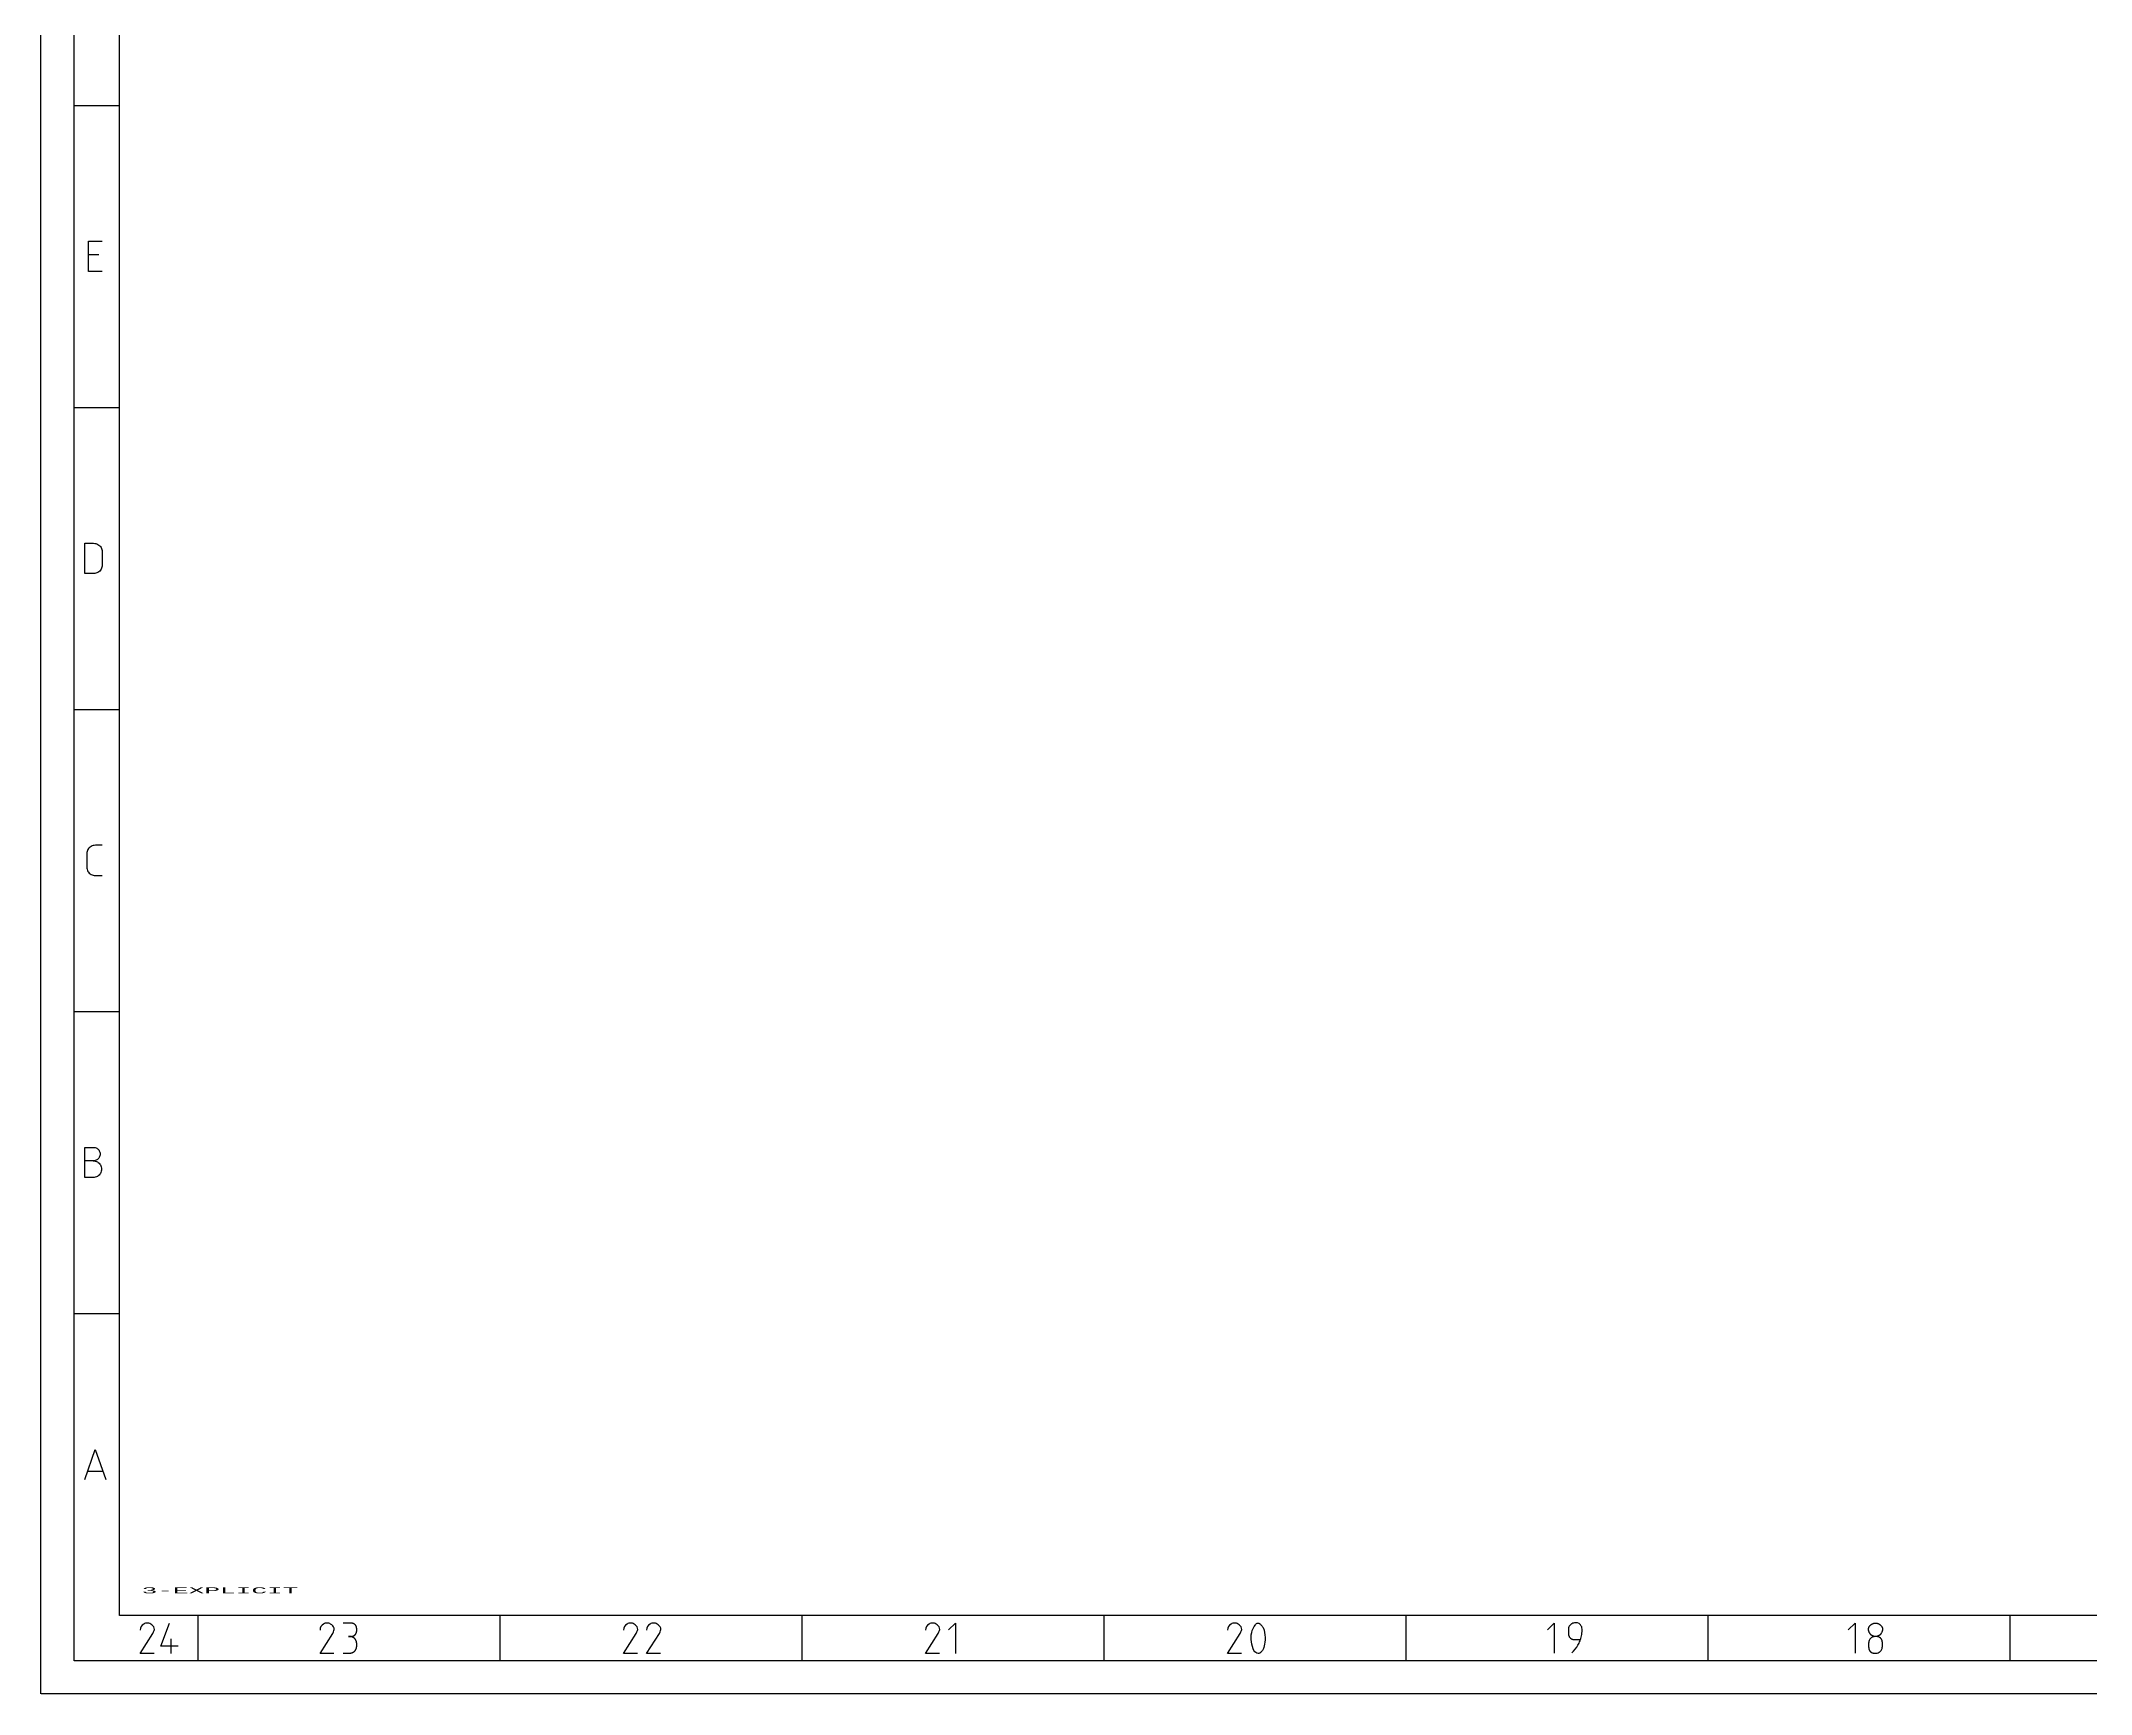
# Model space of a CAD drawing. Extents: x -912 to 8450, y -583 to 4401.
# Drawn here: x 0 to 339.4, y 0 to 273.7 of the extents above; entities that cross this region are included whole.
import ezdxf
from ezdxf.enums import TextEntityAlignment as Align

# ---------------------------------------------------------------- set-up
doc = ezdxf.new("R2010")
doc.units = 0
doc.header["$MEASUREMENT"] = 0
doc.layers.add('1', color=7, linetype='CONTINUOUS')
doc.styles.get("Standard").update_dxf_attribs({"font": 'monotxt.shx'})

# ---------------------------------------------------------------- blocks, each defined once
blk = doc.blocks.new('A0_SIZE_FORMAT_E')
at = {"layer": '1', "color": 3, "linetype": 'CONTINUOUS'}
for p, q in [((-1189, 0), (-1189, 841)), ((-1183.5, 5.5), (-1183.5, 835.5)), ((-1176, 13), (-1176, 828)), ((-1183.5, 263), (-1176, 263)), ((-1181.15, 240.5), (-1178.86, 240.5)), ((-1181.15, 235.5), (-1181.15, 240.5)), ((-1179.43, 238.28), (-1181.15, 238.28)), ((-1178.86, 235.5), (-1181.15, 235.5)), ((-1183.5, 213), (-1176, 213)), ((-1181.72, 185.5), (-1181.72, 190.5)), ((-1181.72, 190.5), (-1180.29, 190.5)), ((-1178.86, 189.11), (-1178.86, 186.89)), ((-1180.29, 185.5), (-1181.72, 185.5)), ((-1183.5, 163), (-1176, 163)), ((-1178.86, 140.5), (-1180, 140.5)), ((-1181.43, 139.11), (-1181.43, 136.89)), ((-1180, 135.5), (-1178.86, 135.5)), ((-1183.5, 113), (-1176, 113)), ((-1181.72, 90.5), (-1180.32, 90.5)), ((-1181.72, 85.5), (-1181.72, 90.5)), ((-1180.32, 88.28), (-1181.72, 88.28)), ((-1180.37, 85.5), (-1181.72, 85.5)), ((-1183.5, 63), (-1179.75, 63)), ((-1179.75, 63), (-1176, 63)), ((-1181.72, 35.5), (-1180.01, 40.5)), ((-1180.01, 40.5), (-1178.29, 35.5)), ((-1181.24, 36.89), (-1178.77, 36.89)), ((-13, 13), (-1176, 13)), ((-1169.16, 7.92), (-1167.73, 11.73)), ((-1163, 5.5), (-1163, 13)), ((-1137.83, 11.75), (-1139, 11.75)), ((-1113, 5.5), (-1113, 13)), ((-1063, 5.5), (-1063, 13)), ((-1038.74, 10.62), (-1037.6, 11.73)), ((-1037.6, 11.73), (-1037.6, 6.73)), ((-1013, 5.5), (-1013, 13)), ((-963, 5.5), (-963, 13)), ((-939.61, 10.64), (-938.47, 11.75)), ((-938.47, 11.75), (-938.47, 6.75)), ((-936.13, 10.68), (-936.13, 10.12)), ((-913, 5.5), (-913, 13)), ((-889.81, 10.64), (-888.67, 11.75)), ((-888.67, 11.75), (-888.67, 6.75)), ((-863, 5.5), (-863, 13)), ((-1172.57, 6.73), (-1170.47, 10.02)), ((-1166.3, 7.92), (-1169.16, 7.92)), ((-1167.49, 9.11), (-1167.49, 8.63)), ((-1167.49, 8.63), (-1167.49, 8.16)), ((-1167.49, 8.16), (-1167.49, 7.92)), ((-1167.49, 7.92), (-1167.49, 7.68)), ((-1167.49, 7.68), (-1167.49, 7.21)), ((-1167.49, 7.21), (-1167.49, 6.73)), ((-1142.8, 6.73), (-1140.7, 10.02)), ((-1138.11, 9.53), (-1137.83, 9.53)), ((-1092.55, 6.73), (-1090.45, 10.02)), ((-1088.74, 6.73), (-1086.63, 10.02)), ((-1042.55, 6.73), (-1040.45, 10.02)), ((-992.55, 6.73), (-990.45, 10.02)), ((-934.99, 9.01), (-934.14, 9.01)), ((-886.43, 8.41), (-886.43, 7.85)), ((-884.14, 7.85), (-884.14, 8.41)), ((-5.5, 5.5), (-1183.5, 5.5)), ((-1170.29, 6.73), (-1172.57, 6.73)), ((-1140.52, 6.73), (-1142.8, 6.73)), ((-1139, 6.75), (-1138.11, 6.75)), ((-1090.27, 6.73), (-1092.55, 6.73)), ((-1086.45, 6.73), (-1088.74, 6.73)), ((-1040.27, 6.73), (-1042.55, 6.73)), ((-990.27, 6.73), (-992.55, 6.73)), ((0, 0), (-1189, 0))]:
    blk.add_line(p, q, dxfattribs=at)
for points in [[(-1136.72, 10.64), (-1136.72, 10.71, 0.008572), (-1136.72, 10.78, 0.009144), (-1136.73, 10.85, 0.009774), (-1136.74, 10.91, 0.01041), (-1136.75, 10.98, 0.011099), (-1136.76, 11.04, 0.01178), (-1136.78, 11.1, 0.012498), (-1136.8, 11.15, 0.013184), (-1136.82, 11.2, 0.01388), (-1136.84, 11.25, 0.014511), (-1136.87, 11.3, 0.015103), (-1136.9, 11.35, 0.015585), (-1136.93, 11.39, 0.016003), (-1136.96, 11.43, 0.016303), (-1137, 11.47, 0.016408), (-1137.04, 11.51, 0.016309), (-1137.08, 11.54, 0.016307), (-1137.12, 11.57, 0.016357), (-1137.16, 11.6, 0.015482), (-1137.21, 11.62, 0.01402), (-1137.26, 11.65, 0.014899), (-1137.32, 11.67, 0.016894), (-1137.37, 11.69, 0.012088), (-1137.43, 11.7, 0.004016), (-1137.48, 11.72, 0.015984), (-1137.55, 11.73, 0.024458), (-1137.67, 11.74, 0.010713), (-1137.83, 11.75, 0.005393)], [(-1137.83, 9.53), (-1137.76, 9.53, 0.008574), (-1137.69, 9.53, 0.009146), (-1137.62, 9.54, 0.009776), (-1137.55, 9.55, 0.010412), (-1137.49, 9.56, 0.011102), (-1137.43, 9.57, 0.011783), (-1137.37, 9.59, 0.012501), (-1137.32, 9.61, 0.013188), (-1137.26, 9.63, 0.013883), (-1137.21, 9.65, 0.014515), (-1137.16, 9.68, 0.015106), (-1137.12, 9.71, 0.015589), (-1137.08, 9.74, 0.016006), (-1137.04, 9.77, 0.016307), (-1137, 9.81, 0.016411), (-1136.96, 9.85, 0.016311), (-1136.93, 9.89, 0.016308), (-1136.9, 9.93, 0.016358), (-1136.87, 9.98, 0.015483), (-1136.84, 10.02, 0.014021), (-1136.82, 10.07, 0.014899), (-1136.8, 10.13, 0.016893), (-1136.78, 10.18, 0.012087), (-1136.76, 10.24, 0.004016), (-1136.75, 10.29, 0.015982), (-1136.74, 10.36, 0.024454), (-1136.73, 10.48, 0.010711), (-1136.72, 10.64, 0.005391)], [(-886.25, 10.07), (-886.28, 10.14, -0.008575), (-886.32, 10.2, -0.009146), (-886.34, 10.26, -0.009777), (-886.37, 10.32, -0.010413), (-886.39, 10.38, -0.011102), (-886.41, 10.44, -0.011783), (-886.42, 10.5, -0.012502), (-886.44, 10.56, -0.013188), (-886.44, 10.61, -0.013884), (-886.45, 10.67, -0.014516), (-886.45, 10.72, -0.015107), (-886.45, 10.78, -0.01559), (-886.44, 10.83, -0.016007), (-886.43, 10.88, -0.016307), (-886.42, 10.93, -0.016412), (-886.41, 10.98, -0.016311), (-886.39, 11.03, -0.016309), (-886.37, 11.08, -0.016359), (-886.34, 11.13, -0.015483), (-886.31, 11.17, -0.014021), (-886.28, 11.22, -0.014899), (-886.25, 11.27, -0.016893), (-886.21, 11.31, -0.012087), (-886.17, 11.35, -0.004016), (-886.13, 11.39, -0.015982), (-886.07, 11.44, -0.024454), (-885.98, 11.5, -0.010711), (-885.84, 11.59, -0.005391)], [(-885.84, 11.59), (-885.81, 11.61, -0.007264), (-885.77, 11.63, -0.007493), (-885.73, 11.65, -0.007728), (-885.7, 11.66, -0.00795), (-885.66, 11.68, -0.008173), (-885.62, 11.69, -0.008379), (-885.58, 11.7, -0.008581), (-885.55, 11.72, -0.008761), (-885.51, 11.72, -0.008933), (-885.47, 11.73, -0.009081), (-885.44, 11.74, -0.00921), (-885.4, 11.74, -0.009308), (-885.36, 11.75, -0.009397), (-885.32, 11.75, -0.009467), (-885.29, 11.75, -0.009471), (-885.25, 11.75, -0.009413), (-885.21, 11.75, -0.009467), (-885.18, 11.74, -0.009604), (-885.14, 11.74, -0.009248), (-885.1, 11.73, -0.008544), (-885.07, 11.72, -0.009303), (-885.03, 11.72, -0.010888), (-884.99, 11.7, -0.008082), (-884.95, 11.69, -0.00274), (-884.92, 11.68, -0.011113), (-884.88, 11.66, -0.018211), (-884.82, 11.63, -0.008481), (-884.73, 11.59, -0.004389)], [(-884.73, 11.59), (-884.67, 11.55, -0.008574), (-884.61, 11.52, -0.009146), (-884.56, 11.48, -0.009777), (-884.5, 11.44, -0.010413), (-884.46, 11.39, -0.011103), (-884.41, 11.35, -0.011784), (-884.37, 11.31, -0.012503), (-884.33, 11.27, -0.013189), (-884.29, 11.22, -0.013885), (-884.26, 11.17, -0.014517), (-884.23, 11.13, -0.015109), (-884.21, 11.08, -0.015592), (-884.19, 11.03, -0.016009), (-884.17, 10.98, -0.01631), (-884.15, 10.93, -0.016414), (-884.14, 10.88, -0.016314), (-884.13, 10.83, -0.016311), (-884.13, 10.78, -0.016361), (-884.13, 10.72, -0.015485), (-884.13, 10.67, -0.014023), (-884.13, 10.61, -0.014901), (-884.14, 10.56, -0.016895), (-884.15, 10.5, -0.012088), (-884.17, 10.44, -0.004016), (-884.18, 10.39, -0.015983), (-884.21, 10.32, -0.024455), (-884.26, 10.22, -0.010712), (-884.33, 10.07, -0.005392)], [(-1136.72, 8.14), (-1136.72, 8.23, 0.008572), (-1136.72, 8.32, 0.009144), (-1136.73, 8.4, 0.009774), (-1136.74, 8.48, 0.01041), (-1136.76, 8.56, 0.011099), (-1136.77, 8.64, 0.01178), (-1136.79, 8.71, 0.012499), (-1136.82, 8.78, 0.013185), (-1136.84, 8.84, 0.013881), (-1136.87, 8.91, 0.014512), (-1136.91, 8.97, 0.015104), (-1136.94, 9.02, 0.015587), (-1136.98, 9.08, 0.016004), (-1137.02, 9.13, 0.016305), (-1137.07, 9.18, 0.01641), (-1137.11, 9.22, 0.016311), (-1137.17, 9.26, 0.016309), (-1137.22, 9.3, 0.016359), (-1137.28, 9.34, 0.015484), (-1137.34, 9.37, 0.014022), (-1137.4, 9.4, 0.014901), (-1137.47, 9.43, 0.016896), (-1137.54, 9.45, 0.012089), (-1137.61, 9.47, 0.004017), (-1137.67, 9.49, 0.015985), (-1137.76, 9.5, 0.02446), (-1137.91, 9.52, 0.010714), (-1138.11, 9.53, 0.005393)], [(-1138.11, 6.75), (-1138.02, 6.75, 0.008573), (-1137.93, 6.76, 0.009145), (-1137.84, 6.76, 0.009775), (-1137.76, 6.78, 0.010412), (-1137.68, 6.79, 0.011101), (-1137.61, 6.81, 0.011783), (-1137.54, 6.83, 0.012502), (-1137.47, 6.85, 0.013188), (-1137.4, 6.88, 0.013884), (-1137.34, 6.91, 0.014516), (-1137.28, 6.94, 0.015108), (-1137.22, 6.98, 0.015591), (-1137.17, 7.01, 0.016009), (-1137.11, 7.06, 0.01631), (-1137.07, 7.1, 0.016415), (-1137.02, 7.15, 0.016315), (-1136.98, 7.2, 0.016313), (-1136.94, 7.25, 0.016363), (-1136.91, 7.31, 0.015487), (-1136.87, 7.37, 0.014024), (-1136.84, 7.43, 0.014902), (-1136.82, 7.5, 0.016897), (-1136.79, 7.57, 0.01209), (-1136.77, 7.64, 0.004017), (-1136.76, 7.71, 0.015985), (-1136.74, 7.79, 0.024459), (-1136.73, 7.94, 0.010713), (-1136.72, 8.14, 0.005392)], [(-936.13, 10.12), (-936.13, 10.05, 0.008816), (-936.13, 9.98, 0.009402), (-936.12, 9.91, 0.010047), (-936.11, 9.85, 0.010694), (-936.1, 9.78, 0.011393), (-936.09, 9.72, 0.01208), (-936.07, 9.66, 0.012799), (-936.05, 9.61, 0.01348), (-936.03, 9.56, 0.014161), (-936.01, 9.51, 0.014771), (-935.98, 9.46, 0.01533), (-935.95, 9.41, 0.015773), (-935.92, 9.37, 0.01614), (-935.88, 9.33, 0.016387), (-935.85, 9.29, 0.01643), (-935.81, 9.25, 0.016272), (-935.77, 9.22, 0.01621), (-935.72, 9.19, 0.016203), (-935.67, 9.16, 0.015285), (-935.62, 9.14, 0.013804), (-935.57, 9.11, 0.014631), (-935.52, 9.09, 0.016548), (-935.46, 9.07, 0.011814), (-935.4, 9.06, 0.003922), (-935.35, 9.04, 0.015595), (-935.28, 9.03, 0.023816), (-935.15, 9.02, 0.010422), (-934.99, 9.01, 0.005244)], [(-886.43, 7.85), (-886.43, 7.78, 0.008817), (-886.42, 7.71, 0.009403), (-886.42, 7.64, 0.010048), (-886.41, 7.58, 0.010696), (-886.4, 7.51, 0.011396), (-886.38, 7.45, 0.012082), (-886.37, 7.39, 0.012802), (-886.35, 7.34, 0.013482), (-886.33, 7.29, 0.014165), (-886.3, 7.24, 0.014775), (-886.27, 7.19, 0.015334), (-886.25, 7.14, 0.015777), (-886.21, 7.1, 0.016144), (-886.18, 7.06, 0.016391), (-886.14, 7.02, 0.016434), (-886.1, 6.98, 0.016275), (-886.06, 6.95, 0.016213), (-886.02, 6.92, 0.016206), (-885.97, 6.89, 0.015287), (-885.92, 6.87, 0.013805), (-885.87, 6.84, 0.014632), (-885.81, 6.82, 0.016549), (-885.75, 6.8, 0.011815), (-885.7, 6.79, 0.003922), (-885.64, 6.77, 0.015595), (-885.57, 6.76, 0.023815), (-885.45, 6.75, 0.010421), (-885.29, 6.74, 0.005244)], [(-885.29, 9.52), (-885.33, 9.52, -0.007263), (-885.37, 9.52, -0.007492), (-885.41, 9.52, -0.007727), (-885.45, 9.53, -0.007948), (-885.49, 9.53, -0.008171), (-885.53, 9.54, -0.008377), (-885.57, 9.55, -0.008579), (-885.61, 9.56, -0.008759), (-885.64, 9.57, -0.008931), (-885.68, 9.58, -0.009078), (-885.71, 9.59, -0.009207), (-885.75, 9.61, -0.009305), (-885.78, 9.62, -0.009393), (-885.82, 9.64, -0.009463), (-885.85, 9.66, -0.009468), (-885.88, 9.68, -0.00941), (-885.91, 9.7, -0.009464), (-885.94, 9.72, -0.0096), (-885.97, 9.74, -0.009245), (-886, 9.77, -0.008541), (-886.03, 9.79, -0.0093), (-886.06, 9.82, -0.010884), (-886.08, 9.85, -0.008079), (-886.11, 9.87, -0.002739), (-886.13, 9.9, -0.011109), (-886.16, 9.94, -0.018206), (-886.2, 9.99, -0.008479), (-886.25, 10.07, -0.004388)], [(-884.33, 10.07), (-884.35, 10.04, -0.007263), (-884.37, 10, -0.007491), (-884.39, 9.97, -0.007726), (-884.42, 9.94, -0.007948), (-884.44, 9.9, -0.008171), (-884.47, 9.87, -0.008376), (-884.49, 9.85, -0.008579), (-884.52, 9.82, -0.008759), (-884.55, 9.79, -0.00893), (-884.58, 9.77, -0.009078), (-884.6, 9.74, -0.009206), (-884.63, 9.72, -0.009305), (-884.66, 9.7, -0.009393), (-884.7, 9.68, -0.009463), (-884.73, 9.66, -0.009468), (-884.76, 9.64, -0.00941), (-884.79, 9.62, -0.009464), (-884.83, 9.61, -0.009601), (-884.86, 9.59, -0.009245), (-884.9, 9.58, -0.008541), (-884.93, 9.57, -0.0093), (-884.97, 9.56, -0.010885), (-885.01, 9.55, -0.00808), (-885.04, 9.54, -0.002739), (-885.08, 9.53, -0.01111), (-885.12, 9.53, -0.018207), (-885.19, 9.52, -0.00848), (-885.29, 9.52, -0.004388)], [(-884.14, 8.41), (-884.15, 8.48, 0.008818), (-884.15, 8.55, 0.009404), (-884.16, 8.62, 0.010048), (-884.17, 8.68, 0.010696), (-884.18, 8.74, 0.011395), (-884.19, 8.81, 0.012082), (-884.21, 8.86, 0.012801), (-884.23, 8.92, 0.013482), (-884.25, 8.97, 0.014164), (-884.27, 9.02, 0.014773), (-884.3, 9.07, 0.015333), (-884.33, 9.12, 0.015775), (-884.36, 9.16, 0.016142), (-884.4, 9.2, 0.016388), (-884.43, 9.24, 0.016432), (-884.47, 9.27, 0.016273), (-884.51, 9.31, 0.01621), (-884.56, 9.34, 0.016204), (-884.61, 9.37, 0.015285), (-884.66, 9.39, 0.013803), (-884.71, 9.42, 0.01463), (-884.76, 9.44, 0.016547), (-884.82, 9.46, 0.011813), (-884.88, 9.47, 0.003921), (-884.93, 9.49, 0.015593), (-885, 9.5, 0.023813), (-885.13, 9.51, 0.01042), (-885.29, 9.52, 0.005244)]]:
    blk.add_lwpolyline(points, format="xyb", dxfattribs=at)
for points, knots in [([(-1180.29, 190.5), (-1180.04, 190.5), (-1179.54, 190.37), (-1179, 189.84), (-1178.86, 189.35), (-1178.86, 189.11)], [0, 0, 0, 0, 0.333333, 0.666667, 1, 1, 1, 1]), ([(-1178.86, 186.89), (-1178.86, 186.65), (-1179, 186.16), (-1179.54, 185.63), (-1180.04, 185.5), (-1180.29, 185.5)], [0, 0, 0, 0, 0.333333, 0.666667, 1, 1, 1, 1]), ([(-1180, 140.5), (-1180.25, 140.5), (-1180.75, 140.37), (-1181.3, 139.84), (-1181.43, 139.35), (-1181.43, 139.11)], [0, 0, 0, 0, 0.333333, 0.666667, 1, 1, 1, 1]), ([(-1181.43, 136.89), (-1181.43, 136.65), (-1181.3, 136.16), (-1180.75, 135.63), (-1180.25, 135.5), (-1180, 135.5)], [0, 0, 0, 0, 0.333333, 0.666667, 1, 1, 1, 1]), ([(-1180.37, 88.28), (-1180.12, 88.28), (-1179.64, 88.15), (-1179.11, 87.62), (-1178.98, 87.13), (-1178.98, 86.89)], [0, 0, 0, 0, 0.333333, 0.666667, 1, 1, 1, 1]), ([(-1180.32, 90.5), (-1180.12, 90.5), (-1179.74, 90.4), (-1179.31, 89.97), (-1179.21, 89.58), (-1179.21, 89.39)], [0, 0, 0, 0, 0.333333, 0.666667, 1, 1, 1, 1]), ([(-1179.21, 89.39), (-1179.21, 89.19), (-1179.31, 88.81), (-1179.74, 88.38), (-1180.12, 88.28), (-1180.32, 88.28)], [0, 0, 0, 0, 0.333333, 0.666667, 1, 1, 1, 1]), ([(-1178.98, 86.89), (-1178.98, 86.65), (-1179.11, 86.16), (-1179.64, 85.63), (-1180.12, 85.5), (-1180.37, 85.5)], [0, 0, 0, 0, 0.333333, 0.666667, 1, 1, 1, 1]), ([(-1170.47, 10.02), (-1170.31, 10.36), (-1170.04, 10.92), (-1170.86, 11.66), (-1171.39, 11.81), (-1172.25, 11.55), (-1172.59, 11.01), (-1172.57, 10.59)], [0, 0, 0, 0, 0.166667, 0.333333, 0.5, 0.666667, 1, 1, 1, 1]), ([(-1140.7, 10.02), (-1140.54, 10.36), (-1140.27, 10.92), (-1141.1, 11.66), (-1141.62, 11.81), (-1142.48, 11.55), (-1142.82, 11.01), (-1142.8, 10.59)], [0, 0, 0, 0, 0.166667, 0.333333, 0.5, 0.666667, 1, 1, 1, 1]), ([(-1090.45, 10.02), (-1090.29, 10.36), (-1090.02, 10.92), (-1090.84, 11.66), (-1091.37, 11.81), (-1092.23, 11.55), (-1092.57, 11.01), (-1092.55, 10.59)], [0, 0, 0, 0, 0.166667, 0.333333, 0.5, 0.666667, 1, 1, 1, 1]), ([(-1086.63, 10.02), (-1086.47, 10.36), (-1086.2, 10.92), (-1087.03, 11.66), (-1087.55, 11.81), (-1088.41, 11.55), (-1088.75, 11.01), (-1088.74, 10.59)], [0, 0, 0, 0, 0.166667, 0.333333, 0.5, 0.666667, 1, 1, 1, 1]), ([(-1040.45, 10.02), (-1040.29, 10.36), (-1040.02, 10.92), (-1040.84, 11.66), (-1041.37, 11.81), (-1042.23, 11.55), (-1042.57, 11.01), (-1042.55, 10.59)], [0, 0, 0, 0, 0.166667, 0.333333, 0.5, 0.666667, 1, 1, 1, 1]), ([(-990.45, 10.02), (-990.29, 10.36), (-990.02, 10.92), (-990.84, 11.66), (-991.37, 11.81), (-992.23, 11.55), (-992.57, 11.01), (-992.55, 10.59)], [0, 0, 0, 0, 0.166667, 0.333333, 0.5, 0.666667, 1, 1, 1, 1]), ([(-987.96, 11.47), (-987.84, 11.63), (-987.65, 11.79), (-987.36, 11.72), (-987.14, 11.63), (-986.73, 11.12), (-986.4, 10.44), (-986.31, 8.86), (-986.47, 7.82), (-986.75, 7.28), (-986.94, 7.01), (-987.14, 6.82), (-987.13, 6.84), (-987.15, 6.82), (-987.19, 6.79), (-987.23, 6.77), (-987.36, 6.71), (-987.45, 6.71), (-987.5, 6.71)], [0, 0, 0, 0, 0.1, 0.15, 0.2, 0.25, 0.3, 0.4, 0.5, 0.55, 0.575, 0.6, 0.625, 0.65, 0.7, 0.8, 0.9, 1, 1, 1, 1]), ([(-935.56, 6.79), (-935.15, 7.18), (-934.64, 7.82), (-934.19, 8.8), (-933.95, 9.58), (-933.81, 10.62), (-934, 11.49), (-934.49, 11.8), (-934.99, 11.79)], [0, 0, 0, 0, 0.25, 0.375, 0.5, 0.625, 0.75, 1, 1, 1, 1])]:
    blk.add_open_spline(points, degree=3, knots=knots, dxfattribs=at)
for points in [[(-987.5, 6.71), (-987.78, 6.76), (-988.22, 6.95), (-988.68, 8.68), (-988.67, 10.2), (-988.25, 11.04), (-987.96, 11.47)], [(-934.99, 11.79), (-935.09, 11.8), (-935.31, 11.74), (-935.53, 11.69), (-936.08, 11.25), (-936.11, 10.9), (-936.13, 10.68)], [(-885.29, 9.52), (-885.38, 9.53), (-885.6, 9.47), (-885.83, 9.42), (-886.38, 8.98), (-886.41, 8.63), (-886.43, 8.41)], [(-885.29, 6.74), (-885.19, 6.73), (-884.97, 6.79), (-884.75, 6.84), (-884.2, 7.28), (-884.17, 7.63), (-884.14, 7.85)]]:
    blk.add_open_spline(points, degree=3, dxfattribs=at)
for tag, height, p in [('REFERENCE', 3, (-85.38, 135.86)), ('CADTYPE', 3, (-169.79, 87.77)), ('CADLOC.', 3, (-142.12, 87.54)), ('OPER.NO.', 3, (-169.47, 73.86)), ('UNIT', 3, (-142.37, 74.04)), ('DRAWING', 4, (-70.3, 74.33)), ('SHT', 3, (-18.73, 65.4)), ('DESIGN', 3, (-169.47, 59.71)), ('DETAIL', 3, (-142.37, 59.82)), ('TITLE1', 4, (-79.24, 57.66)), ('OF', 3, (-18.73, 58.64)), ('RH/LH', 3, (-22.58, 50.9)), ('TITLE2', 4, (-79.48, 48.12)), ('CHECKED', 3, (-169.47, 45.59)), ('SAFETY', 3, (-142.37, 45.59)), ('SHOWN', 3, (-22.69, 45.29)), ('SCALE', 3, (-169.47, 31.7)), ('YYYYMMDD', 3, (-142.37, 31.81))]:
    blk.add_attdef(tag, text='', height=height, dxfattribs=at).set_placement(p, align=Align.MIDDLE_CENTER)
for tag, p in [('FECDS_VERSION', (-133.17, 100.29)), ('DRW-CAD_FILE', (-111.32, 87.91)), ('VERSION', (-57.34, 87.81)), ('DIVISION', (-91.29, 37.38)), ('PLANT', (-91.29, 30.7)), ('GSDB', (-32.68, 30.49))]:
    blk.add_attdef(tag, text='', height=3, dxfattribs=at).set_placement(p, align=Align.MIDDLE_LEFT)
at = {"layer": '1', "color": 3, "linetype": 'CONTINUOUS', "width": 0.9}
blk.add_attdef('DTMC', text='', height=3, dxfattribs=at).set_placement((-26.48, 92.22), align=Align.MIDDLE_CENTER)

msp = doc.modelspace()

# ---------------------------------------------------------------- block references
at = {"layer": '1'}
msp.add_blockref('A0_SIZE_FORMAT_E', (1189, 0), dxfattribs=at)

# ---------------------------------------------------------------- texts
at = {"layer": '1', "color": 7, "linetype": 'CONTINUOUS', "width": 3}
msp.add_text('3-EXPLICIT', height=1, dxfattribs=at).set_placement((16.656207, 16.656207))

doc.saveas('drawing.dxf')
